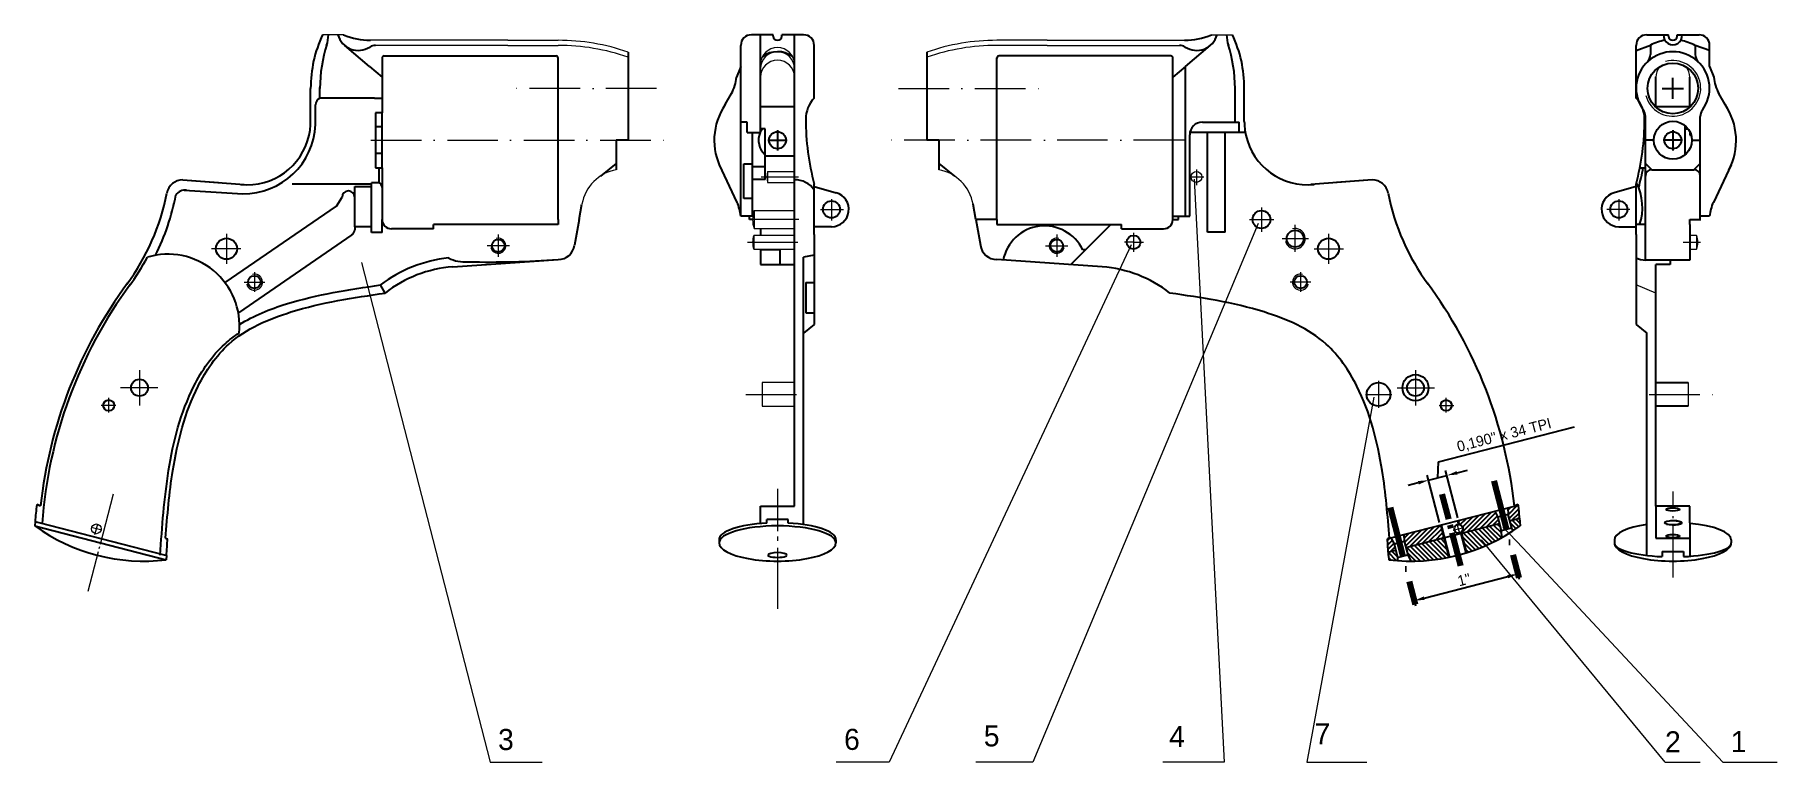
# Model space of a CAD drawing. Header units: millimetres. Extents: x -1 to 412, y 46 to 218.
import ezdxf

# ---------------------------------------------------------------- set-up
doc = ezdxf.new("R2010")
doc.units = ezdxf.units.MM
doc.linetypes.add('ACAD_ISO10W100', pattern=[18, 12, -3, 0, -3])
doc.dimstyles.new('ISO-25', dxfattribs={"dimtxt": 2.5, "dimasz": 2.5, "dimexe": 1.25, "dimexo": 0.625, "dimtad": 1, "dimtxsty": 'Standard', "dimcen": 2.5, "dimadec": 0, "dimazin": 0, "dimtfac": 1, "dimtmove": 0, "dimatfit": 3, "dimfxl": 0, "dimarcsym": 0})

# ---------------------------------------------------------------- blocks, each defined once
blk = doc.blocks.new('*D6')
at = {"color": 0, "lineweight": -2}
for p, q in [((328.3, 84.78), (348.06, 89.86)), ((350.62, 89.92), (350.79, 89.28)), ((326.03, 83.58), (326.19, 82.94))]:
    blk.add_line(p, q, dxfattribs=at)
at = {"color": 0, "lineweight": 5}
for points in [[(347.95, 90.27), (348.16, 89.46), (350.48, 90.49)], [(328.2, 85.18), (328.41, 84.37), (325.88, 84.15)]]:
    blk.add_solid(points, dxfattribs=at)
at = {"layer": 'Defpoints', "color": 0, "lineweight": 5}
for p in [(350.47, 90.52), (350.48, 90.49), (325.87, 84.19)]:
    blk.add_point(p, dxfattribs=at)
at = {"color": 0, "lineweight": 5, "insert": (337.71, 89.14), "char_height": 2.5, "attachment_point": 5, "rotation": 14.4398}
blk.add_mtext('1"', dxfattribs=at)
blk = doc.blocks.new('*D7')
at = {"color": 0, "lineweight": -2}
for p, q in [((331.63, 117.11), (363.91, 125.42)), ((331.48, 113.3), (331.63, 117.11)), ((326.88, 112.12), (324.46, 111.49)), ((331.89, 102.68), (328.99, 113.95)), ((329.3, 112.74), (333.66, 113.86)), ((329.3, 112.74), (333.66, 113.86)), ((336.25, 103.8), (333.35, 115.07)), ((336.08, 114.49), (338.5, 115.11))]:
    blk.add_line(p, q, dxfattribs=at)
at = {"color": 0, "lineweight": 5}
for points in [[(326.78, 112.52), (326.99, 111.71), (329.3, 112.74)], [(335.98, 114.89), (336.18, 114.08), (333.66, 113.86)]]:
    blk.add_solid(points, dxfattribs=at)
at = {"layer": 'Defpoints', "color": 0, "lineweight": 5}
for p in [(333.66, 113.86), (332.05, 102.07), (336.41, 103.2)]:
    blk.add_point(p, dxfattribs=at)
at = {"color": 0, "lineweight": 5, "insert": (347.25, 123.28), "char_height": 2.5, "attachment_point": 5, "rotation": 14.4398}
blk.add_mtext('0,190" х 34 TPI', dxfattribs=at)

msp = doc.modelspace()

# ---------------------------------------------------------------- hatches: boundary and pattern name
h = msp.add_hatch()
h.set_pattern_fill('ANSI31', scale=0.25, style=0)
edge = h.paths.add_edge_path()
edge.add_line((321.117, 97.612), (320.377, 99.068))
edge.add_line((320.377, 99.068), (320.024, 98.977))
edge.add_line((320.024, 98.977), (319.543, 98.852))
edge.add_spline(control_points=[(319.543, 98.852), (319.621, 97.793), (319.696, 96.734), (319.771, 95.674)], knot_values=[0.8133357, 0.8133357, 0.8133357, 0.8133357, 3.9996187, 3.9996187, 3.9996187, 3.9996187], degree=3, periodic=0)
edge.add_line((319.771, 95.674), (321.502, 96.121))
edge.add_line((321.502, 96.121), (321.117, 97.612))
h.paths.add_polyline_path([(332.05, 102.074), (323.481, 99.867), (323.538, 98.24), (323.924, 96.745), (332.831, 99.043)])
h.paths.add_polyline_path([(345.71, 103.961), (344.977, 105.403), (336.406, 103.195), (336.672, 102.166, -0.3435443), (337.427, 101.196, -0.2075759), (337.11, 100.466), (337.187, 100.167), (346.095, 102.465)])
h.paths.add_polyline_path([(350.577, 106.946), (349.637, 106.677, -0.0001677), (349.645, 106.604), (348.076, 106.2), (348.132, 104.582), (348.517, 103.09), (350.88, 103.7, 0.0075121)])
h = msp.add_hatch()
h.set_pattern_fill('ANSI31', scale=0.25, angle=90, style=0)
edge = h.paths.add_edge_path()
edge.add_line((321.502, 96.121), (319.771, 95.674))
edge.add_spline(control_points=[(319.771, 95.674), (319.79, 95.404), (319.809, 95.133), (319.828, 94.863)], knot_values=[0, 0, 0, 0, 0.8133357, 0.8133357, 0.8133357, 0.8133357], degree=3, periodic=0)
edge.add_line((319.828, 94.863), (319.899, 93.865))
edge.add_arc((325.19, 137.665), 44.118, 263.11195, 265.8143)
edge.add_line((321.97, 93.664), (321.945, 94.403))
edge.add_line((321.945, 94.403), (321.502, 96.121))
h.paths.add_polyline_path([(332.831, 99.043), (323.924, 96.745), (324.371, 95.018), (325.119, 93.547, 0.0508165), (334.019, 94.439)])
h.paths.add_polyline_path([(346.54, 100.738), (346.095, 102.465), (337.187, 100.167), (338.375, 95.563, 0.0508194), (346.596, 99.088)])
h.paths.add_polyline_path([(350.88, 103.7), (348.517, 103.09), (348.96, 101.374), (349.296, 100.714, 0.011788), (351.01, 101.892)])

# ---------------------------------------------------------------- linework, layer by layer
at = {"lineweight": 5}
for p, q in [((72.159, 218.341), (67.159, 218.341)), ((111.12, 217.041), (78.509, 217.041)), ((111.12, 215.841), (79.726, 215.841)), ((111.12, 215.841), (79.726, 215.841)), ((111.12, 217.041), (123, 217.041)), ((111.12, 215.841), (123, 215.841)), ((238.88, 217.041), (227, 217.041)), ((238.88, 215.841), (227, 215.841)), ((238.88, 217.041), (271.491, 217.041)), ((238.88, 215.841), (270.274, 215.841)), ((277.841, 218.341), (282.841, 218.341)), ((274.3, 186.42), (274.3, 182.69)), ((272.7, 184.641), (276.063, 184.641)), ((187.8, 179.399), (187.8, 174.344)), ((374.4, 179.399), (374.4, 174.344)), ((185.191, 176.941), (190.624, 176.941)), ((286.903, 174.541), (292.66, 174.541)), ((289.7, 177.432), (289.7, 171.635)), ((377.009, 176.941), (371.576, 176.941)), ((44.407, 171.173), (44.407, 164.069)), ((108.803, 171.005), (108.803, 165.68)), ((241.197, 171.005), (241.197, 165.68)), ((259.4, 171.365), (259.4, 166.872)), ((294.647, 170.009), (300.836, 170.009)), ((297.7, 166.88), (297.7, 173.293)), ((305.593, 171.173), (305.593, 164.069)), ((47.793, 167.609), (40.87, 167.609)), ((111.491, 168.341), (106.225, 168.341)), ((238.509, 168.341), (243.775, 168.341)), ((259.4, 169.141), (257.263, 169.141)), ((259.4, 169.141), (261.716, 169.141)), ((302.207, 167.609), (309.13, 167.609)), ((51.029, 162.094), (51.029, 157.388)), ((298.971, 162.094), (298.971, 157.388)), ((48.634, 159.707), (53.459, 159.707)), ((301.366, 159.707), (296.541, 159.707)), ((383.2, 157.117), (378.5, 159.026)), ((23.791, 138.826), (23.791, 130.483)), ((317.435, 136.293), (317.435, 129.874)), ((326.209, 138.826), (326.209, 130.483)), ((16.516, 128.781), (16.516, 132.238)), ((28.148, 134.657), (19.323, 134.657)), ((314.349, 133.075), (320.608, 133.075)), ((321.852, 134.657), (330.677, 134.657)), ((333.484, 128.781), (333.484, 132.238)), ((18.221, 130.457), (14.732, 130.457)), ((331.779, 130.457), (335.268, 130.457)), ((13.573, 101.196), (12.299, 101.523)), ((13.227, 99.85), (13.573, 101.196)), ((13.573, 101.196), (13.888, 102.423)), ((14.892, 100.857), (13.573, 101.196)), ((335.108, 100.857), (336.427, 101.196)), ((336.427, 101.196), (336.112, 102.423)), ((336.427, 101.196), (337.701, 101.523)), ((336.773, 99.85), (336.427, 101.196))]:
    msp.add_line(p, q, dxfattribs=at)
for p, q in [((78.3, 210.841), (72.422, 215.829)), ((166.3, 197.041), (166.3, 215.841)), ((174, 218.341), (168.8, 218.341)), ((171, 195.141), (171, 218.341)), ((174, 218.041), (174, 218.341)), ((176, 218.041), (176, 218.341)), ((181.2, 218.341), (176, 218.341)), ((179, 194.541), (179, 218.341)), ((183.7, 203.341), (183.7, 215.841)), ((271.7, 210.841), (277.578, 215.829)), ((378.5, 214.641), (381.875, 215.89)), ((378.5, 203.341), (378.5, 215.841)), ((381, 218.341), (386.2, 218.341)), ((381.9, 215.841), (381.9, 213.696)), ((386.2, 218.041), (386.2, 218.341)), ((388.2, 218.341), (393.4, 218.341)), ((388.2, 218.041), (388.2, 218.341)), ((392.5, 215.841), (392.5, 213.696)), ((395.9, 214.641), (392.5, 215.841)), ((395.9, 210.841), (395.9, 215.841)), ((78.3, 210.841), (81.3, 208.296)), ((81.3, 212.841), (81.3, 199.841)), ((81.795, 213.341), (122.5, 213.341)), ((123, 174.541), (123, 212.841)), ((139.6, 214.241), (139.6, 193.341)), ((166.3, 210.841), (165.3, 208.296)), ((210.4, 214.241), (210.4, 193.341)), ((227, 174.541), (227, 212.847)), ((268.205, 213.341), (227.5, 213.341)), ((268.7, 174.541), (268.7, 212.841)), ((271.7, 210.841), (268.7, 208.296)), ((271.7, 175.341), (271.7, 210.841)), ((395.9, 210.841), (396.9, 208.296)), ((383.2, 201.341), (383.2, 208.368)), ((387.2, 203.141), (387.2, 208.141)), ((391.2, 201.341), (391.2, 208.341)), ((64.359, 197.802), (64.359, 205.641)), ((66.559, 203.341), (66.559, 205.814)), ((79.51, 203.341), (68.815, 203.341)), ((162.603, 201.786), (164.071, 204.403)), ((283.441, 197.802), (283.441, 205.814)), ((285.641, 197.802), (285.641, 205.641)), ((384.7, 205.641), (389.7, 205.641)), ((399.597, 201.786), (398.129, 204.403)), ((65.542, 197.041), (65.542, 201.722)), ((81.3, 199.841), (79.7, 199.841)), ((79.7, 199.841), (79.7, 186.841)), ((81.3, 186.841), (81.3, 199.841)), ((380.343, 199.841), (380.543, 199.841)), ((380.7, 164.94), (380.7, 198.962)), ((393.7, 174.541), (393.7, 198.962)), ((166.3, 175.341), (166.3, 197.041)), ((169.1, 175.341), (169.1, 194.541)), ((172.1, 196.041), (171, 196.041)), ((172.1, 184.041), (172.1, 196.041)), ((175, 195.734), (175, 190.951)), ((179, 183.941), (179, 194.541)), ((284.392, 195.141), (272.742, 195.141)), ((275.7, 197.641), (284.392, 197.641)), ((276.9, 171.541), (276.9, 194.541)), ((281.1, 171.541), (281.1, 194.541)), ((284.392, 195.141), (284.392, 197.641)), ((285.879, 195.141), (284.392, 195.141)), ((387.2, 195.734), (387.2, 190.951)), ((390.1, 196.041), (390.8, 196.041)), ((390.1, 189.9), (390.1, 196.041)), ((391.2, 195.403), (391.2, 194.541)), ((391.2, 194.541), (391.537, 194.541)), ((136.8, 193.341), (136.8, 186.341)), ((139.6, 193.341), (136.8, 193.341)), ((172.726, 193.341), (177.286, 193.341)), ((213.2, 193.341), (210.4, 193.341)), ((213.2, 193.341), (213.2, 186.341)), ((272.7, 180.791), (272.7, 194.041)), ((382.7, 193.341), (380.7, 193.341)), ((389.474, 193.341), (384.914, 193.341)), ((391.7, 193.341), (393.7, 193.341)), ((79.7, 186.841), (81.3, 186.841)), ((80.5, 186.841), (80.5, 183.253)), ((81.3, 186.841), (81.3, 174.541)), ((136.8, 187.841), (133.014, 184.841)), ((161.174, 187.524), (165.389, 178.62)), ((167, 179.541), (167, 187.741)), ((167, 187.741), (169.1, 187.741)), ((172.1, 187.041), (169.1, 187.041)), ((179, 189.541), (172.1, 189.541)), ((213.2, 187.841), (216.986, 184.841)), ((379.399, 186.841), (380.7, 186.841)), ((380.7, 187.841), (382.2, 186.341)), ((382.2, 186.341), (392.2, 186.341)), ((393.7, 187.841), (392.2, 186.341)), ((401.026, 187.524), (396.811, 178.62)), ((34.07, 183.941), (42.5, 183.291)), ((34.07, 183.941), (48.583, 182.822)), ((78.8, 182.9), (59.957, 182.9)), ((74.8, 172.841), (74.8, 182.341)), ((74.8, 182.341), (78.8, 182.341)), ((78.8, 171.454), (78.8, 183.253)), ((80.5, 183.253), (78.8, 183.253)), ((172.1, 184.041), (169.1, 184.041)), ((179, 180.791), (179, 183.941)), ((183.7, 171.028), (183.7, 182.9)), ((183.7, 182.341), (188.901, 180.891)), ((315.93, 183.941), (301.417, 182.822)), ((315.93, 183.941), (307.5, 183.291)), ((378.5, 182.341), (373.299, 180.891)), ((378.5, 171.028), (378.5, 182.9)), ((34.411, 181.522), (48.262, 180.637)), ((44.061, 159.585), (70.443, 177.69)), ((70.443, 177.69), (71.8, 179.841)), ((128, 174.541), (128.661, 178.202)), ((169.1, 179.541), (167, 179.541)), ((179, 106.604), (179, 180.791)), ((222, 174.541), (221.339, 178.202)), ((272.7, 175.341), (272.7, 180.791)), ((81.3, 174.472), (81.3, 174.541)), ((81.3, 171.454), (81.3, 174.472)), ((123, 174.541), (123, 173.341)), ((128, 174.541), (126.904, 168.475)), ((169.151, 175.341), (166.3, 175.341)), ((168.4, 174.541), (168.4, 175.341)), ((169.1, 174.541), (168.4, 174.541)), ((222, 174.541), (223.096, 168.475)), ((227, 174.541), (222, 174.541)), ((227, 174.541), (227, 173.341)), ((268.7, 175.341), (272.7, 175.341)), ((268.7, 174.472), (268.7, 174.541)), ((268.7, 174.541), (270, 174.541)), ((270, 174.541), (270, 175.341)), ((391.2, 174.541), (393.8, 174.541)), ((391.2, 174.341), (391.2, 174.541)), ((391.2, 173.341), (391.2, 174.541)), ((395.9, 175.341), (393.7, 175.341)), ((74.149, 170.894), (47.222, 152.416)), ((74.149, 170.894), (47.222, 152.416)), ((78.8, 172.841), (74.8, 172.841)), ((74.8, 172.841), (74.8, 172.131)), ((81.3, 171.454), (78.8, 171.454)), ((93.5, 172.341), (83.493, 172.341)), ((123, 173.341), (93.5, 173.341)), ((93.5, 172.341), (93.5, 173.341)), ((171, 172.416), (171, 170.766)), ((187.8, 172.841), (183.7, 172.841)), ((183.7, 171.028), (183.7, 149.642)), ((227, 173.341), (256.5, 173.341)), ((254, 173.341), (244.508, 163.85)), ((256.5, 172.341), (256.5, 173.341)), ((256.5, 172.341), (266.507, 172.341)), ((281.1, 171.541), (276.9, 171.541)), ((374.4, 172.841), (378.5, 172.841)), ((380.7, 173.341), (378.5, 173.341)), ((378.5, 171.028), (378.5, 149.642)), ((391.2, 173.341), (391.2, 164.94)), ((171, 167.516), (171, 163.85)), ((175.6, 167.341), (171, 167.341)), ((175.6, 163.85), (175.6, 167.341)), ((183.7, 166.07), (181.2, 165.62)), ((181.2, 102.196), (181.2, 165.62)), ((248, 167.341), (247.343, 167.341)), ((98.024, 163.341), (123, 165.041)), ((101.414, 164.49), (101.414, 164.481)), ((171, 163.85), (179, 163.85)), ((251.976, 163.341), (227, 165.041)), ((386.6, 164.94), (380.7, 164.94)), ((383.2, 106.604), (383.2, 163.85)), ((386.6, 163.85), (383.2, 163.85)), ((386.6, 164.94), (386.6, 163.85)), ((391.2, 164.94), (386.6, 164.94)), ((82.002, 157.117), (80.908, 159.026)), ((181.7, 159.585), (181.7, 152.416)), ((181.7, 159.585), (183.7, 159.585)), ((183.7, 149.642), (181.2, 147.62)), ((181.7, 152.416), (183.7, 152.416)), ((378.5, 149.642), (381, 147.62)), ((381, 94.986), (381, 147.62)), ((-0.577, 106.946), (0.363, 106.677)), ((0.363, 106.677), (-0.577, 106.946)), ((171, 106.604), (179, 106.604)), ((171, 102.62), (171, 106.604)), ((177.5, 103.42), (172.5, 103.42)), ((172.5, 102.554), (172.5, 103.42)), ((177.5, 102.554), (177.5, 103.42)), ((320.024, 98.977), (349.645, 106.604)), ((349.637, 106.677), (350.577, 106.946)), ((350.577, 106.946), (349.637, 106.677)), ((391.2, 106.604), (383.2, 106.604)), ((383.2, 106.604), (383.2, 98.977)), ((391.2, 102.62), (391.2, 106.604)), ((0, 102.62), (-0.942, 102.862)), ((29.692, 94.987), (0, 102.62)), ((171, 102.62), (171, 102.449)), ((391.2, 102.62), (391.2, 94.986)), ((30.172, 94.863), (29.692, 94.987)), ((29.976, 98.977), (30.457, 98.852)), ((320.024, 98.977), (319.543, 98.852)), ((383.2, 98.977), (391.2, 98.977)), ((384.7, 95.786), (389.7, 95.786))]:
    msp.add_line(p, q)
at = {"color": 7}
for p, q in [((68.815, 203.341), (66.559, 203.341)), ((79.51, 203.341), (81.3, 203.341)), ((171, 201.341), (179, 201.341)), ((383.2, 201.341), (383.016, 201.341)), ((383.2, 201.341), (391.2, 201.341)), ((81.3, 196.516), (79.7, 196.516)), ((167.8, 197.641), (166.3, 197.641)), ((167.8, 195.141), (167.8, 197.641)), ((167.8, 195.141), (171, 195.141)), ((169.1, 194.541), (169.1, 195.141)), ((272.7, 194.041), (272.7, 194.641)), ((276.9, 194.541), (276.9, 195.141)), ((281.1, 194.541), (281.1, 195.141)), ((390.1, 196.041), (390.1, 196.782)), ((81.3, 190.166), (79.7, 190.166)), ((383.2, 135.875), (390.8, 135.875)), ((390.8, 130.275), (383.2, 130.275)), ((344.977, 105.403), (345.71, 103.961)), ((348.132, 104.586), (345.71, 103.961)), ((345.71, 103.961), (346.54, 100.738)), ((348.076, 106.202), (348.132, 104.586)), ((348.131, 104.586), (348.963, 101.363)), ((348.517, 103.09), (350.88, 103.7)), ((350.88, 103.7), (351.01, 101.892)), ((-0.942, 102.862), (-1.01, 101.892)), ((-1.01, 101.892), (30.101, 93.865)), ((323.481, 99.856), (323.538, 98.24)), ((323.924, 96.745), (346.095, 102.465)), ((332.291, 102.136), (334.264, 94.49)), ((336.165, 103.133), (336.406, 102.196)), ((336.893, 100.311), (338.137, 95.489)), ((348.965, 101.364), (346.54, 100.738)), ((346.54, 100.738), (346.596, 99.088)), ((348.965, 101.364), (349.296, 100.714)), ((161.15, 98.607), (161.15, 97.878)), ((188.85, 98.607), (188.85, 97.878)), ((319.768, 95.673), (321.502, 96.121)), ((320.383, 99.057), (321.115, 97.615)), ((321.115, 97.615), (323.538, 98.24)), ((321.116, 97.615), (321.948, 94.393)), ((321.945, 94.392), (324.371, 95.018)), ((323.538, 98.24), (324.371, 95.018)), ((324.371, 95.018), (325.119, 93.546)), ((373.35, 98.607), (373.35, 97.878)), ((384.7, 95.786), (384.7, 94.601)), ((389.7, 95.786), (389.7, 94.601)), ((391.2, 94.986), (391.2, 94.689)), ((401.05, 98.607), (401.05, 97.878)), ((30.172, 94.863), (30.101, 93.865)), ((319.828, 94.863), (319.899, 93.865)), ((321.945, 94.392), (321.97, 93.664))]:
    msp.add_line(p, q, dxfattribs=at)
at = {"color": 1, "linetype": 'ACAD_ISO10W100', "lineweight": 5}
for p, q in [((146.326, 205.641), (111.12, 205.641)), ((203.674, 205.641), (238.88, 205.641)), ((78.651, 193.341), (150.707, 193.341)), ((271.349, 193.341), (199.293, 193.341)), ((171.121, 184.641), (180.005, 184.641)), ((180.064, 174.541), (169.3, 174.541)), ((167.852, 169.141), (180.025, 169.141)), ((167.513, 133.075), (180.122, 133.075)), ((381.606, 133.075), (398.086, 133.075))]:
    msp.add_line(p, q, dxfattribs=at)
at = {"color": 7, "lineweight": 5}
for p, q in [((172.649, 185.931), (179, 185.931)), ((172.649, 185.931), (172.649, 183.351)), ((172.649, 183.351), (179, 183.351)), ((273.74, 184.107), (280.867, 45.867)), ((169.469, 176.666), (169.469, 172.416)), ((169.469, 176.666), (179, 176.666)), ((288.925, 173.638), (235.488, 45.867)), ((179, 170.766), (169.371, 170.766)), ((169.371, 170.766), (169.371, 167.516)), ((169.469, 172.416), (179, 172.416)), ((392.829, 170.766), (391.2, 170.766)), ((392.829, 170.766), (392.829, 167.516)), ((169.371, 167.516), (179, 167.516)), ((258.831, 168.543), (201.485, 45.867)), ((391.2, 167.516), (392.829, 167.516)), ((76.408, 164.368), (106.916, 45.867)), ((179, 135.875), (171.4, 135.875)), ((171.4, 135.875), (171.4, 130.275)), ((316.309, 132.383), (300.438, 45.867)), ((390.8, 135.875), (390.8, 130.275)), ((171.4, 130.275), (179, 130.275)), ((332.05, 102.074), (334.019, 94.439)), ((336.406, 103.195), (336.672, 102.166)), ((337.11, 100.466), (338.375, 95.563)), ((340.05, 100.816), (339.989, 100.89)), ((346.94, 101.702), (351.634, 96.674)), ((385.352, 45.867), (341.859, 98.623)), ((351.634, 96.674), (399.069, 45.867)), ((106.916, 45.867), (119.194, 45.867)), ((201.485, 45.867), (188.926, 45.867)), ((235.488, 45.867), (222.038, 45.867)), ((280.867, 45.867), (266.311, 45.867)), ((300.438, 45.867), (314.678, 45.867)), ((385.352, 45.867), (393.688, 45.867)), ((399.069, 45.867), (411.922, 45.867))]:
    msp.add_line(p, q, dxfattribs=at)
at = {"color": 1, "lineweight": 5}
for p, q in [((389.671, 169.141), (393.736, 169.141)), ((17.521, 109.414), (14.437, 97.46)), ((175, 110.695), (175, 100.676)), ((387.2, 110.052), (387.2, 105.904)), ((387.2, 104.198), (387.2, 103.752)), ((175, 99.392), (175, 98.392)), ((387.2, 102.124), (387.2, 89.627)), ((13.985, 95.707), (11.569, 86.343)), ((14.303, 96.938), (14.17, 96.426)), ((175, 96.691), (175, 82.24))]:
    msp.add_line(p, q, dxfattribs=at)
at = {"color": 1, "linetype": 'ACAD_ISO10W100', "lineweight": 100}
for p, q in [((344.778, 112.581), (350.719, 89.554)), ((332.479, 109.414), (334.01, 103.478)), ((320.18, 106.247), (326.121, 83.22)), ((334.358, 102.13), (334.568, 101.318)), ((334.845, 100.244), (336.865, 92.413))]:
    msp.add_line(p, q, dxfattribs=at)
for centre, radius in [((387.2, 205.641), 6), ((175, 193.341), 2), ((387.2, 193.341), 4.5), ((387.2, 193.341), 2), ((187.8, 176.941), 2.025), ((374.4, 176.941), 2.025), ((289.7, 174.541), 2.125), ((44.407, 167.609), 2.5), ((108.803, 168.341), 1.5), ((241.197, 168.341), 1.5), ((259.4, 169.141), 1.625), ((297.7, 170.009), 2), ((305.593, 167.609), 2.5), ((51.029, 159.707), 1.5), ((298.971, 159.707), 1.5), ((23.791, 134.657), 2), ((326.209, 134.657), 3.1), ((326.209, 134.657), 2), ((317.435, 133.075), 2.8), ((16.516, 130.457), 1.3), ((333.484, 130.457), 1.3), ((336.427, 101.196), 1)]:
    msp.add_circle(centre, radius)
at = {"color": 7, "lineweight": 5}
for centre, radius in [((274.3, 184.641), 1.29), ((13.573, 101.196), 1.15)]:
    msp.add_circle(centre, radius, dxfattribs=at)
for centre, radius, start, end in [((94.561, 205.641), 30.202, 155.13353, 180), ((100.067, 205.641), 33.508, 161.87447, 180), ((60.902, 218.309), 7.656, 341.19376, 0.2389), ((75.657, 219.641), 5, 195.07006, 302.85988), ((78.509, 233.2), 16.159, 246.86006, 270), ((79.726, 213.341), 2.5, 90, 122.85988), ((168.8, 215.841), 2.5, 90, 180), ((175, 218.041), 1, 180, 0), ((181.2, 215.841), 2.5, 0, 90), ((270.274, 213.341), 2.5, 57.14012, 90), ((271.491, 233.2), 16.159, 270, 293.13994), ((274.343, 219.641), 5, 237.14012, 344.92994), ((289.098, 218.309), 7.656, 179.7611, 198.80624), ((249.933, 205.641), 33.508, 0, 18.12553), ((255.439, 205.641), 30.202, 0, 24.86647), ((381, 215.841), 2.5, 90, 180), ((387.2, 205.641), 11.549, 99.21764, 117.45674), ((387.2, 218.2), 2.205, 176.32327, 3.67673), ((387.2, 218.041), 1, 180, 0), ((387.2, 205.641), 11.495, 62.54326, 80.78236), ((393.4, 215.841), 2.5, 0, 90), ((81.8, 212.841), 0.5, 90, 180), ((122.5, 212.841), 0.5, 0, 90), ((175, 208.341), 6, 53.66394, 126.59248), ((227.5, 212.841), 0.5, 90, 180), ((268.2, 212.841), 0.5, 0, 90), ((387.2, 205.641), 8.7, 323.53986, 216.46014), ((379.36, 213.696), 2.54, 314.22748, 0), ((395.04, 213.696), 2.54, 180, 225.77252), ((155.35, 209.296), 10, 330.70309, 354.26083), ((406.85, 209.296), 10, 185.73917, 209.29691), ((188.95, 198.341), 7.25, 136.39718, 180), ((373.25, 198.341), 7.25, 0, 43.60282), ((175, 193.341), 15, 145.73806, 207.84), ((242.312, 198.341), 60.612, 180, 194.75962), ((319.888, 198.341), 60.612, 345.24038, 0), ((378.16, 198.962), 2.54, 0, 37.97097), ((396.24, 198.962), 2.54, 143.53986, 180), ((387.2, 193.341), 15, 332.16, 34.26194), ((49.359, 197.802), 15, 264.14492, 347.44408), ((49.359, 197.802), 15, 347.44408, 0), ((275.7, 194.641), 3, 90, 180), ((300.641, 197.802), 17.2, 180, 180.53594), ((300.641, 197.802), 15, 180, 192.55592), ((300.641, 197.802), 15, 192.55592, 275.85508), ((319.888, 198.341), 61.4, 344.68145, 349.20495), ((382.2, 184.841), 1.5, 90, 180), ((392.2, 184.841), 1.5, 0, 90), ((34.07, 180.075), 3.866, 90, 169.3267), ((80.071, 182.102), 1.229, 0, 69.58295), ((179.256, 178.664), 5.284, 32.75318, 92.78), ((315.93, 180.075), 3.866, 10.6733, 90), ((367.3, 177.441), 12.7, 341.16556, 27.2348), ((-21.894, 190.852), 53.126, 323.45002, 349.08371), ((-21.894, 190.852), 55.326, 333.38944, 348.99679), ((34.534, 179.088), 2.437, 79.79079, 150.39168), ((73.3, 179.841), 1.5, 0, 180), ((156.35, 174.341), 10, 5.73917, 25.32977), ((187.8, 176.941), 4.1, 270, 74.41584), ((371.894, 190.852), 53.126, 190.91629, 216.54998), ((374.4, 176.941), 4.1, 105.58416, 270), ((405.85, 174.341), 10, 154.67023, 174.26083), ((83.5, 174.541), 2.2, 180, 270), ((266.5, 174.541), 2.2, 270, 0), ((73.3, 172.131), 1.5, 304.46018, 0), ((238.315, 163.041), 10, 25.46756, 169.05808), ((-21.894, 190.852), 53.833, 323.45002, 332.04944), ((30.506, 149.325), 17, 354.24288, 106.562), ((100.421, 133.437), 32.18, 96.1021, 127.32626), ((101, 173.341), 8.861, 243.16544, 274.32634), ((122.945, 169.041), 4, 270.79177, 351.86669), ((227.055, 169.041), 4, 188.13331, 269.20823), ((380.7, 170.075), 5.136, 244.63621, 270), ((100.421, 133.437), 30, 94.58225, 127.87695), ((106.086, 413.531), 249.065, 268.98362, 273.89385), ((249.579, 133.437), 30, 52.12305, 85.41775), ((108.231, 94.986), 108.5, 143.53675, 173.81574), ((108.488, 94.986), 108, 143.56229, 176.04815), ((241.769, 94.986), 108.5, 6.14736, 36.46325), ((107.291, 95.254), 108.5, 173.81421, 175.96505), ((242.709, 95.254), 108.5, 4.46419, 6.18579)]:
    msp.add_arc(centre, radius, start, end)
at = {"lineweight": 5}
for centre, radius, start, end in [((123, 166.434), 50.607, 70.85154, 90), ((123, 165.234), 50.607, 70.85154, 90), ((175, 211.341), 4, 0, 180), ((227, 166.434), 50.607, 90, 109.14846), ((227, 165.234), 50.607, 90, 109.14846), ((175, 210.341), 4, 0, 180), ((175, 208.341), 4, 0, 180), ((387.2, 205.641), 6.6, 195, 105), ((387.2, 208.341), 4, 143.95461, 180), ((387.2, 208.341), 4, 0, 36.04539), ((138.513, 176.489), 10, 99.86517, 170.13771), ((211.487, 176.489), 10, 9.86229, 80.13483), ((108.803, 168.341), 1.8, 195, 105), ((241.197, 168.341), 1.8, 75, 345), ((297.7, 170.009), 2.4, 195, 105), ((51.029, 159.707), 1.9, 195, 105), ((298.971, 159.707), 1.9, 75, 345)]:
    msp.add_arc(centre, radius, start, end, dxfattribs=at)
at = {"color": 7}
for centre, radius, start, end in [((67.339, 201.722), 1.797, 115.74009, 180), ((48.36, 197.837), 17.2, 269.67172, 357.34872), ((175, 193.341), 4.5, 156.42182, 229.87597), ((175, 193.341), 4.5, 143.1301, 152.73396), ((24.81, 137.665), 44.118, 234.17924, 276.88805), ((325.19, 137.665), 44.118, 263.11195, 305.82076)]:
    msp.add_arc(centre, radius, start, end, dxfattribs=at)
at = {"color": 7, "lineweight": 5}
for centre, radius, start, end in [((177.48, 184.641), 5, 165.04858, 194.95142), ((175.4, 174.541), 6.3, 160.28744, 199.71256), ((174.1, 169.141), 5, 161.03443, 198.96557), ((388.1, 169.141), 5, 341.03443, 18.96557)]:
    msp.add_arc(centre, radius, start, end, dxfattribs=at)
at = {"color": 7}
for centre, major_axis, ratio in [((387.2, 105.802), (-1.6, 0), 0.2503024), ((387.2, 102.635), (-2, 0), 0.2552135), ((387.2, 99.468), (-1.6, 0), 0.2503024)]:
    msp.add_ellipse(centre, major_axis=major_axis, ratio=ratio, dxfattribs=at)
at = {"color": 7, "lineweight": 5}
msp.add_ellipse((387.2, 102.635), major_axis=(-2.25, 0), ratio=0.249298, start_param=0.8196155, end_param=4.9579582, dxfattribs=at)
at = {"color": 7}
for centre, major_axis, ratio, start_param, end_param in [((175, 98.607), (-13.85, 0), 0.2897612, 4.8938893, 6.2831853), ((175, 97.878), (-13.85, 0), 0.2897612, 3.1415927, 6.2831853), ((175, 98.607), (-13.85, 0), 0.2897612, 3.1415927, 4.5308887), ((387.2, 98.607), (-13.85, 0), 0.2897612, 5.1765284, 6.2831853), ((387.2, 98.607), (-13.85, 0), 0.2897612, 3.1415927, 4.4194067), ((175, 97.878), (-13.85, 0), 0.3127523, 0, 3.1415927), ((175, 94.945), (-2.25, 0), 0.2744216, 3.1415927, 6.2831853), ((387.2, 97.878), (-13.85, 0), 0.3127523, 0, 3.1415927), ((387.2, 97.878), (-13.85, 0), 0.2405501, 6.2831853, 7.6724814), ((387.2, 97.878), (-13.85, 0), 0.2405501, 1.7522966, 3.1415927), ((175, 94.945), (-2.25, 0), 0.2250388, 0, 3.1415927)]:
    msp.add_ellipse(centre, major_axis=major_axis, ratio=ratio, start_param=start_param, end_param=end_param, dxfattribs=at)
for points, knots in [([(29.976, 98.977), (30.372, 104.339), (31.451, 116.628), (35.556, 132.793), (45.128, 146.982), (61.606, 154.091), (74.522, 156.007), (82.002, 157.117)], [3.9996187, 3.9996187, 3.9996187, 3.9996187, 20.1296026, 41.0102156, 53.3971482, 69.9366797, 92.6959876, 92.6959876, 92.6959876, 92.6959876]), ([(47.503, 149.642), (50.877, 151.794), (62.001, 156.221), (73.429, 157.916), (80.908, 159.026)], [57.9261615, 57.9261615, 57.9261615, 57.9261615, 69.9366797, 92.6959876, 92.6959876, 92.6959876, 92.6959876]), ([(320.024, 98.977), (319.628, 104.339), (318.549, 116.628), (314.444, 132.793), (304.872, 146.982), (288.394, 154.091), (275.478, 156.007), (267.998, 157.117)], [3.9996187, 3.9996187, 3.9996187, 3.9996187, 20.1296026, 41.0102156, 53.3971482, 69.9366797, 92.6959876, 92.6959876, 92.6959876, 92.6959876]), ([(28.692, 94.987), (29.162, 101.681), (30.119, 115.319), (34.556, 132.793), (41.78, 143.501), (46.212, 146.838), (47.42, 147.62)], [0, 0, 0, 0, 20.1296026, 41.0102156, 53.3971482, 57.7168583, 57.7168583, 57.7168583, 57.7168583])]:
    msp.add_open_spline(points, degree=3, knots=knots)
for points in [[(30.172, 94.863), (30.266, 96.193), (30.359, 97.523), (30.457, 98.852)], [(319.828, 94.863), (319.734, 96.193), (319.641, 97.523), (319.543, 98.852)]]:
    msp.add_open_spline(points, degree=3)

# ---------------------------------------------------------------- texts
msp.add_text('Алексей Амелин , п.Первомайский', height=0.0002, dxfattribs=at).set_placement((59.951, 182.9))
at = {"color": 7, "lineweight": 5}
for s, p in [(' 3', (106.916, 48.744)), (' 6', (188.926, 48.777)), (' 5', (222.038, 49.607)), ('4', (267.829, 49.468)), (' 7', (300.438, 50.09)), ('2', (385.352, 48.189)), (' 1', (399.069, 48.249))]:
    msp.add_text(s, height=5, dxfattribs=at).set_placement(p)

# ---------------------------------------------------------------- dimensions: what is measured, and where the dimension line sits
for p1, p2, distance, text, picture, middle in [((332.05, 102.074), (336.406, 103.195), 11.016, '0,190" х 34 TPI', '*D7', (331.717, 119.279)), ((325.871, 84.188), (350.469, 90.522), -0.035, '1"', '*D6', (337.711, 89.137))]:
    dim = msp.add_aligned_dim(p1=p1, p2=p2, distance=distance, text=text, dimstyle='ISO-25', override={"dimtmove": 1}, dxfattribs=at)
    dim.commit()
    dim.dimension.update_dxf_attribs({"geometry": picture, "text_midpoint": middle})

doc.saveas('drawing.dxf')
